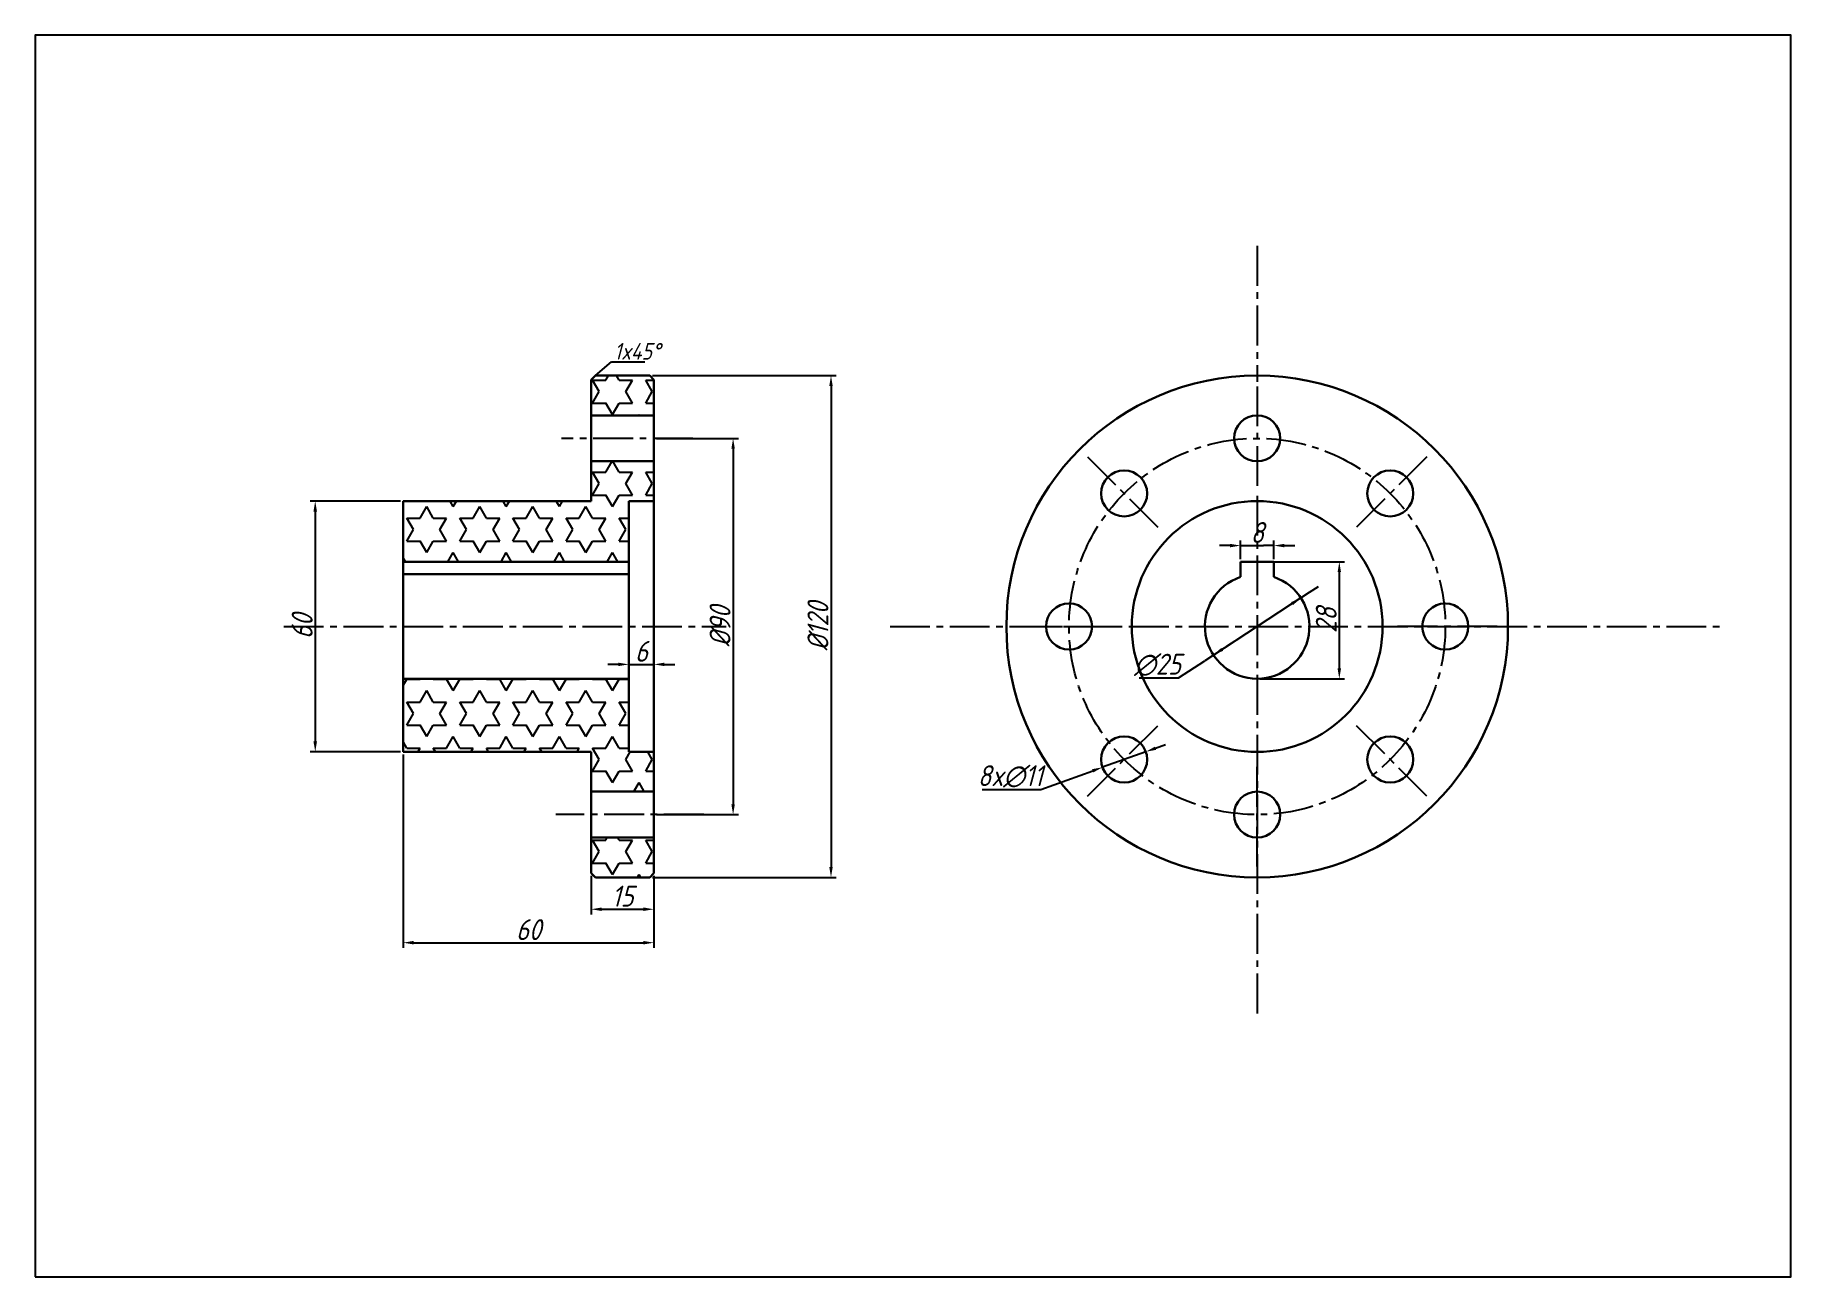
# Model space of a CAD drawing. Header units: millimetres. Extents: x 0 to 420, y 0 to 297.
import ezdxf

# ---------------------------------------------------------------- set-up
doc = ezdxf.new("R2010")
doc.units = ezdxf.units.MM
doc.linetypes.add('CENTER2', pattern=[28.575, 19.05, -3.175, 3.175, -3.175])
for name, color, linetype in [('尺寸', 5, 'Continuous'), ('点划线', 4, 'CENTER2'), ('细实线', 1, 'Continuous')]:
    doc.layers.add(name, color=color, linetype=linetype)
doc.layers.add('粗实线', color=7, linetype='Continuous', lineweight=30)
doc.styles.add('WZYS_1_10152144', font='gbeitc.shx', dxfattribs={"bigfont": 'gbcbig.shx'})
doc.dimstyles.new('BZYS_1_10152144', dxfattribs={"dimtxt": 5, "dimasz": 2.5, "dimexe": 1.25, "dimexo": 0.625, "dimtad": 1, "dimtoh": 1, "dimdec": 0, "dimdsep": 46, "dimtxsty": 'WZYS_1_10152144', "dimcen": 2.5, "dimadec": 0, "dimazin": 0, "dimtfac": 1, "dimtdec": 0, "dimtmove": 0, "dimatfit": 3, "dimfxl": 1, "dimarcsym": 0})

# ---------------------------------------------------------------- blocks, each defined once
blk = doc.blocks.new('*U2')
at = {"layer": '点划线', "ltscale": 0.5}
blk.add_line((0, 12.07), (0, -12.07), dxfattribs=at)
at = {"layer": '粗实线', "ltscale": 0.5}
blk.add_circle((0, -0.35), 5.5, dxfattribs=at)
blk = doc.blocks.new('*U3')
at = {"layer": '粗实线', "color": 0, "linetype": 'ByBlock', "lineweight": -2, "transparency": 16777216}
blk.add_blockref('*U2', (292.33, 200.91), dxfattribs=at)
for p, rotation in [((260.26, 187.63), 45.00000000000001), ((324.4, 187.63), 315), ((246.98, 155.56), 90), ((337.68, 155.56), 270), ((260.26, 123.5), 135), ((324.4, 123.5), 225.0000000000001), ((292.33, 110.22), 180)]:
    blk.add_blockref('*U2', p, dxfattribs=dict(at, rotation=rotation))
blk = doc.blocks.new('*D4')
at = {"layer": 'Defpoints', "color": 0, "ltscale": 0.5, "transparency": 16777216}
for p in [(148.02, 200.56), (148.02, 110.56), (166.97, 110.56)]:
    blk.add_point(p, dxfattribs=at)
at = {"layer": '尺寸', "color": 0, "lineweight": -2, "ltscale": 0.5, "transparency": 16777216}
for p, q in [((148.65, 200.56), (168.22, 200.56)), ((166.97, 198.06), (166.97, 113.06)), ((148.65, 110.56), (168.22, 110.56))]:
    blk.add_line(p, q, dxfattribs=at)
at = {"layer": '尺寸', "color": 0, "ltscale": 0.5, "transparency": 16777216}
for points in [[(166.55, 198.06), (167.39, 198.06), (166.97, 200.56)], [(166.55, 113.06), (167.39, 113.06), (166.97, 110.56)]]:
    blk.add_solid(points, dxfattribs=at)
at = {"layer": '尺寸', "color": 0, "ltscale": 0.5, "transparency": 16777216, "insert": (163.85, 155.56), "char_height": 5, "attachment_point": 5, "rotation": 90, "style": 'WZYS_1_10152144'}
blk.add_mtext('%%C90', dxfattribs=at)
blk = doc.blocks.new('*D5')
at = {"layer": 'Defpoints', "color": 0, "ltscale": 0.5, "transparency": 16777216}
for p in [(147.02, 215.56), (147.02, 95.56), (190.39, 95.56)]:
    blk.add_point(p, dxfattribs=at)
at = {"layer": '尺寸', "color": 0, "lineweight": -2, "ltscale": 0.5, "transparency": 16777216}
for p, q in [((147.65, 215.56), (191.64, 215.56)), ((190.39, 213.06), (190.39, 98.06)), ((147.65, 95.56), (191.64, 95.56))]:
    blk.add_line(p, q, dxfattribs=at)
at = {"layer": '尺寸', "color": 0, "ltscale": 0.5, "transparency": 16777216}
for points in [[(189.97, 213.06), (190.8, 213.06), (190.39, 215.56)], [(189.97, 98.06), (190.8, 98.06), (190.39, 95.56)]]:
    blk.add_solid(points, dxfattribs=at)
at = {"layer": '尺寸', "color": 0, "ltscale": 0.5, "transparency": 16777216, "insert": (187.26, 155.56), "char_height": 5, "attachment_point": 5, "rotation": 90, "style": 'WZYS_1_10152144'}
blk.add_mtext('%%C120', dxfattribs=at)
blk = doc.blocks.new('*D6')
at = {"layer": 'Defpoints', "color": 0, "ltscale": 0.5, "transparency": 16777216}
for p in [(255.33, 121.88), (265.69, 125.6)]:
    blk.add_point(p, dxfattribs=at)
at = {"layer": '尺寸', "color": 0, "lineweight": -2, "ltscale": 0.5, "transparency": 16777216}
for p, q in [((268.04, 126.45), (270.39, 127.3)), ((265.69, 125.6), (255.33, 121.88)), ((240.6, 116.59), (252.98, 121.04)), ((226.53, 116.59), (240.6, 116.59))]:
    blk.add_line(p, q, dxfattribs=at)
at = {"layer": '尺寸', "color": 0, "ltscale": 0.5, "transparency": 16777216}
for points in [[(267.9, 126.84), (268.18, 126.06), (265.69, 125.6)], [(252.84, 121.43), (253.12, 120.65), (255.33, 121.88)]]:
    blk.add_solid(points, dxfattribs=at)
at = {"layer": '尺寸', "color": 0, "ltscale": 0.5, "transparency": 16777216, "insert": (233.25, 119.71), "char_height": 5, "attachment_point": 5, "style": 'WZYS_1_10152144'}
blk.add_mtext('8x∅11', dxfattribs=at)
blk = doc.blocks.new('*D7')
at = {"layer": 'Defpoints', "color": 0, "ltscale": 0.5, "transparency": 16777216}
for p in [(302.79, 162.41), (281.87, 148.72)]:
    blk.add_point(p, dxfattribs=at)
at = {"layer": '尺寸', "color": 0, "lineweight": -2, "ltscale": 0.5, "transparency": 16777216}
for p, q in [((304.88, 163.77), (306.98, 165.14)), ((302.79, 162.41), (281.87, 148.72)), ((300.7, 161.04), (298.61, 159.67)), ((302.79, 162.41), (304.88, 163.77)), ((283.96, 150.09), (286.05, 151.46)), ((273.5, 143.25), (279.78, 147.36)), ((281.87, 148.72), (279.78, 147.36)), ((264.12, 143.25), (273.5, 143.25))]:
    blk.add_line(p, q, dxfattribs=at)
at = {"layer": '尺寸', "color": 0, "ltscale": 0.5, "transparency": 16777216}
for points in [[(300.47, 161.39), (300.93, 160.69), (302.79, 162.41)], [(283.73, 150.44), (284.19, 149.74), (281.87, 148.72)]]:
    blk.add_solid(points, dxfattribs=at)
at = {"layer": '尺寸', "color": 0, "ltscale": 0.5, "transparency": 16777216, "insert": (268.5, 146.38), "char_height": 5, "attachment_point": 5, "style": 'WZYS_1_10152144'}
blk.add_mtext('∅25', dxfattribs=at)
blk = doc.blocks.new('*D8')
at = {"layer": 'Defpoints', "color": 0, "ltscale": 0.5, "transparency": 16777216}
for p in [(292.33, 171.06), (292.33, 143.06), (311.98, 143.06)]:
    blk.add_point(p, dxfattribs=at)
at = {"layer": '尺寸', "color": 0, "lineweight": -2, "ltscale": 0.5, "transparency": 16777216}
for p, q in [((292.96, 171.06), (313.23, 171.06)), ((311.98, 168.56), (311.98, 145.56)), ((292.96, 143.06), (313.23, 143.06))]:
    blk.add_line(p, q, dxfattribs=at)
at = {"layer": '尺寸', "color": 0, "ltscale": 0.5, "transparency": 16777216}
for points in [[(311.56, 168.56), (312.39, 168.56), (311.98, 171.06)], [(311.56, 145.56), (312.39, 145.56), (311.98, 143.06)]]:
    blk.add_solid(points, dxfattribs=at)
at = {"layer": '尺寸', "color": 0, "ltscale": 0.5, "transparency": 16777216, "insert": (308.85, 157.06), "char_height": 5, "attachment_point": 5, "rotation": 90, "style": 'WZYS_1_10152144'}
blk.add_mtext('28', dxfattribs=at)
blk = doc.blocks.new('*D9')
at = {"layer": 'Defpoints', "color": 0, "ltscale": 0.5, "transparency": 16777216}
for p in [(296.33, 174.91), (288.33, 171.06), (296.33, 171.06)]:
    blk.add_point(p, dxfattribs=at)
at = {"layer": '尺寸', "color": 0, "lineweight": -2, "ltscale": 0.5, "transparency": 16777216}
for p, q in [((285.83, 174.91), (283.33, 174.91)), ((288.33, 171.69), (288.33, 176.16)), ((288.33, 174.91), (290.83, 174.91)), ((290.83, 174.91), (293.83, 174.91)), ((296.33, 174.91), (293.83, 174.91)), ((296.33, 171.69), (296.33, 176.16)), ((298.83, 174.91), (301.33, 174.91))]:
    blk.add_line(p, q, dxfattribs=at)
at = {"layer": '尺寸', "color": 0, "ltscale": 0.5, "transparency": 16777216}
for points in [[(285.83, 175.33), (285.83, 174.49), (288.33, 174.91)], [(298.83, 175.33), (298.83, 174.49), (296.33, 174.91)]]:
    blk.add_solid(points, dxfattribs=at)
at = {"layer": '尺寸', "color": 0, "ltscale": 0.5, "transparency": 16777216, "insert": (292.33, 178.04), "char_height": 5, "attachment_point": 5, "style": 'WZYS_1_10152144'}
blk.add_mtext('8', dxfattribs=at)
blk = doc.blocks.new('*D10')
at = {"layer": 'Defpoints', "color": 0, "ltscale": 0.5, "transparency": 16777216}
for p in [(88.02, 185.56), (67.01, 125.56), (88.02, 125.56)]:
    blk.add_point(p, dxfattribs=at)
at = {"layer": '尺寸', "color": 0, "lineweight": -2, "ltscale": 0.5, "transparency": 16777216}
for p, q in [((87.4, 185.56), (65.76, 185.56)), ((67.01, 183.06), (67.01, 128.06)), ((87.4, 125.56), (65.76, 125.56))]:
    blk.add_line(p, q, dxfattribs=at)
at = {"layer": '尺寸', "color": 0, "ltscale": 0.5, "transparency": 16777216}
for points in [[(66.59, 183.06), (67.42, 183.06), (67.01, 185.56)], [(66.59, 128.06), (67.42, 128.06), (67.01, 125.56)]]:
    blk.add_solid(points, dxfattribs=at)
at = {"layer": '尺寸', "color": 0, "ltscale": 0.5, "transparency": 16777216, "insert": (63.88, 155.56), "char_height": 5, "attachment_point": 5, "rotation": 90, "style": 'WZYS_1_10152144'}
blk.add_mtext('60', dxfattribs=at)
blk = doc.blocks.new('*D11')
at = {"layer": 'Defpoints', "color": 0, "ltscale": 0.5, "transparency": 16777216}
for p in [(133.02, 96.56), (148.02, 96.56), (148.02, 87.93)]:
    blk.add_point(p, dxfattribs=at)
at = {"layer": '尺寸', "color": 0, "lineweight": -2, "ltscale": 0.5, "transparency": 16777216}
for p, q in [((133.02, 95.94), (133.02, 86.68)), ((148.02, 95.94), (148.02, 86.68)), ((135.52, 87.93), (145.52, 87.93))]:
    blk.add_line(p, q, dxfattribs=at)
at = {"layer": '尺寸', "color": 0, "ltscale": 0.5, "transparency": 16777216}
for points in [[(135.52, 88.35), (135.52, 87.51), (133.02, 87.93)], [(145.52, 88.35), (145.52, 87.51), (148.02, 87.93)]]:
    blk.add_solid(points, dxfattribs=at)
at = {"layer": '尺寸', "color": 0, "ltscale": 0.5, "transparency": 16777216, "insert": (140.52, 91.06), "char_height": 5, "attachment_point": 5, "style": 'WZYS_1_10152144'}
blk.add_mtext('15', dxfattribs=at)
blk = doc.blocks.new('*D12')
at = {"layer": 'Defpoints', "color": 0, "ltscale": 0.5, "transparency": 16777216}
for p in [(88.02, 125.56), (148.02, 96.56), (148.02, 79.93)]:
    blk.add_point(p, dxfattribs=at)
at = {"layer": '尺寸', "color": 0, "lineweight": -2, "ltscale": 0.5, "transparency": 16777216}
for p, q in [((88.02, 124.94), (88.02, 78.68)), ((148.02, 95.94), (148.02, 78.68)), ((90.52, 79.93), (145.52, 79.93))]:
    blk.add_line(p, q, dxfattribs=at)
at = {"layer": '尺寸', "color": 0, "ltscale": 0.5, "transparency": 16777216}
for points in [[(90.52, 80.35), (90.52, 79.51), (88.02, 79.93)], [(145.52, 80.35), (145.52, 79.51), (148.02, 79.93)]]:
    blk.add_solid(points, dxfattribs=at)
at = {"layer": '尺寸', "color": 0, "ltscale": 0.5, "transparency": 16777216, "insert": (118.02, 83.05), "char_height": 5, "attachment_point": 5, "style": 'WZYS_1_10152144'}
blk.add_mtext('60', dxfattribs=at)
blk = doc.blocks.new('*D13')
at = {"layer": 'Defpoints', "color": 0, "ltscale": 0.5, "transparency": 16777216}
for p in [(142.02, 146.6), (148.02, 146.6), (148.02, 146.49)]:
    blk.add_point(p, dxfattribs=at)
at = {"layer": '尺寸', "color": 0, "lineweight": -2, "ltscale": 0.5, "transparency": 16777216}
for p, q in [((139.52, 146.49), (137.02, 146.49)), ((142.02, 146.49), (148.02, 146.49)), ((142.02, 145.98), (142.02, 145.24)), ((148.02, 145.98), (148.02, 145.24)), ((150.52, 146.49), (153.02, 146.49))]:
    blk.add_line(p, q, dxfattribs=at)
at = {"layer": '尺寸', "color": 0, "ltscale": 0.5, "transparency": 16777216}
for points in [[(139.52, 146.91), (139.52, 146.08), (142.02, 146.49)], [(150.52, 146.91), (150.52, 146.08), (148.02, 146.49)]]:
    blk.add_solid(points, dxfattribs=at)
at = {"layer": '尺寸', "color": 0, "ltscale": 0.5, "transparency": 16777216, "insert": (145.02, 149.62), "char_height": 5, "attachment_point": 5, "style": 'WZYS_1_10152144'}
blk.add_mtext('6', dxfattribs=at)

msp = doc.modelspace()

# ---------------------------------------------------------------- hatches: boundary and pattern name
at = {"layer": '细实线', "ltscale": 0.5}
h = msp.add_hatch(dxfattribs=at)
h.set_pattern_fill('STARS', color=256)
h.paths.add_polyline_path([(148.02, 214.56), (147.02, 215.56), (134.02, 215.56), (133.02, 214.56), (133.02, 206.06), (148.02, 206.06)])
h.paths.add_polyline_path([(142.02, 185.56), (148.02, 185.56), (148.02, 195.06), (133.02, 195.06), (133.02, 185.56), (88.02, 185.56), (88.02, 171.06), (142.02, 171.06)])
h.paths.add_polyline_path([(142.02, 143.06), (88.02, 143.06), (88.02, 125.56), (133.02, 125.56), (133.02, 116.06), (148.02, 116.06), (148.02, 125.56), (142.02, 125.56)])
h.paths.add_polyline_path([(148.02, 105.06), (133.02, 105.06), (133.02, 96.56), (134.02, 95.56), (147.02, 95.56), (148.02, 96.56)])

# ---------------------------------------------------------------- linework, layer by layer
msp.add_lwpolyline([(0, 0), (420, 0), (420, 297), (0, 297)], close=True)
at = {"layer": '尺寸', "linetype": 'ByBlock', "lineweight": -2, "ltscale": 0.5}
msp.add_line((137.85, 218.86), (145.85, 218.86), dxfattribs=at)
msp.add_lwpolyline([(134.02, 215.56), (137.85, 218.86)], dxfattribs=at)
at = {"layer": '点划线', "ltscale": 0.5}
for p, q in [((292.33, 246.6), (292.33, 214.07)), ((157.32, 200.56), (125.9, 200.56)), ((292.33, 186.83), (292.33, 61.46)), ((59.49, 155.56), (165.29, 155.56)), ((204.51, 155.56), (403.61, 155.56)), ((159.94, 110.56), (124.6, 110.56))]:
    msp.add_line(p, q, dxfattribs=at)
msp.add_circle((292.33, 155.56), 45, dxfattribs=at)
at = {"layer": '粗实线', "ltscale": 0.5}
for p, q in [((134.02, 215.56), (133.02, 214.56)), ((133.02, 214.56), (133.02, 185.56)), ((147.02, 215.56), (134.02, 215.56)), ((147.02, 215.56), (148.02, 214.56)), ((148.02, 214.56), (148.02, 96.56)), ((148.02, 206.06), (133.02, 206.06)), ((148.02, 195.06), (133.02, 195.06)), ((88.02, 185.56), (88.02, 125.56)), ((133.02, 185.56), (88.02, 185.56)), ((142.02, 185.56), (142.02, 125.56)), ((148.02, 185.56), (142.02, 185.56)), ((142.02, 171.06), (88.02, 171.06)), ((142.02, 168.06), (88.02, 168.06)), ((296.33, 171.06), (288.33, 171.06)), ((288.33, 171.06), (288.33, 167.41)), ((296.33, 171.06), (296.33, 167.41)), ((142.02, 143.06), (88.02, 143.06)), ((133.02, 125.56), (88.02, 125.56)), ((133.02, 125.56), (133.02, 96.56)), ((148.02, 125.56), (142.02, 125.56)), ((148.02, 116.06), (133.02, 116.06)), ((148.02, 105.06), (133.02, 105.06)), ((133.02, 96.56), (134.02, 95.56)), ((147.02, 95.56), (134.02, 95.56)), ((148.02, 96.56), (147.02, 95.56))]:
    msp.add_line(p, q, dxfattribs=at)
for radius in [60, 30]:
    msp.add_circle((292.33, 155.56), radius, dxfattribs=at)
msp.add_arc((292.33, 155.56), 12.5, 108.6629, 71.3371, dxfattribs=at)

# ---------------------------------------------------------------- block references
at = {"layer": '粗实线'}
msp.add_blockref('*U3', (0, 0), dxfattribs=at)

# ---------------------------------------------------------------- texts
at = {"layer": '尺寸', "ltscale": 0.5, "insert": (138.48, 223.38), "char_height": 4, "attachment_point": 1, "style": 'WZYS_1_10152144'}
msp.add_mtext('1x45%%D', dxfattribs=at)

# ---------------------------------------------------------------- dimensions: what is measured, and where the dimension line sits
at = {"layer": '尺寸', "ltscale": 0.5}
for base, p1, p2, picture, middle in [((190.39, 95.56), (147.02, 215.56), (147.02, 95.56), '*D5', (187.26, 155.56)), ((166.97, 110.56), (148.02, 200.56), (148.02, 110.56), '*D4', (163.85, 155.56))]:
    dim = msp.add_linear_dim(base=base, p1=p1, p2=p2, angle=90, text='%%C<>', dimstyle='BZYS_1_10152144', dxfattribs=at)
    dim.commit()
    dim.dimension.update_dxf_attribs({"geometry": picture, "text_midpoint": middle})
for base, p1, p2, picture, middle in [((67.01, 125.56), (88.02, 185.56), (88.02, 125.56), '*D10', (63.88, 155.56)), ((311.98, 143.06), (292.33, 171.06), (292.33, 143.06), '*D8', (308.85, 157.06))]:
    dim = msp.add_linear_dim(base=base, p1=p1, p2=p2, angle=90, dimstyle='BZYS_1_10152144', dxfattribs=at)
    dim.commit()
    dim.dimension.update_dxf_attribs({"geometry": picture, "text_midpoint": middle})
for base, p1, p2, picture, middle in [((296.33, 174.91), (288.33, 171.06), (296.33, 171.06), '*D9', (292.33, 178.04)), ((148.02, 146.49), (142.02, 146.6), (148.02, 146.6), '*D13', (145.02, 149.62)), ((148.02, 79.93), (88.02, 125.56), (148.02, 96.56), '*D12', (118.02, 83.05)), ((148.02, 87.93), (133.02, 96.56), (148.02, 96.56), '*D11', (140.52, 91.06))]:
    dim = msp.add_linear_dim(base=base, p1=p1, p2=p2, dimstyle='BZYS_1_10152144', dxfattribs=at)
    dim.commit()
    dim.dimension.update_dxf_attribs({"geometry": picture, "text_midpoint": middle})
dim = msp.add_diameter_dim_2p(p1=(302.79, 162.41), p2=(281.87, 148.72), dimstyle='BZYS_1_10152144', dxfattribs=at)
dim.commit()
dim.dimension.update_dxf_attribs({"geometry": '*D7', "text_midpoint": (268.5, 146.38)})
dim = msp.add_diameter_dim_2p(p1=(265.69, 125.6), p2=(255.33, 121.88), text='8x<>', dimstyle='BZYS_1_10152144', dxfattribs=at)
dim.commit()
dim.dimension.update_dxf_attribs({"geometry": '*D6', "text_midpoint": (233.25, 116.59), "dimtype": 163})

doc.saveas('drawing.dxf')
